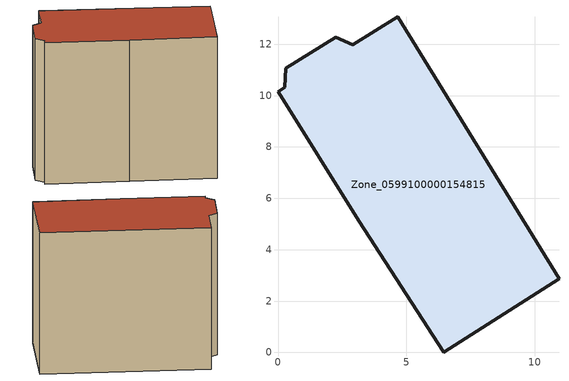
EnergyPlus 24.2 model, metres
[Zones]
Zone_0599100000154815
 floor ground (C_G): 0.27,10.32 0.3,11.05 2.25,12.27 2.9,11.97 4.66,13.07 10.94,2.87 6.45,0 3.14,5.13 0,10.15 z0
 wall outside (C_F): 2.9,11.97 2.25,12.27 0.3,11.05 0.27,10.32 0,10.15 3.14,5.13 6.45,0 10.94,2.87 4.66,13.07 2.9,11.97 z0:10.76
 roof outside (C_R): 10.94,2.87 4.66,13.07 2.9,11.97 2.25,12.27 0.3,11.05 0.27,10.32 0,10.15 3.14,5.13 6.45,0 z10.76
[BUILDING]
Pand.0599100000154815: North Axis=0; Terrain=City; Loads Convergence Tolerance Value=0.04; Temperature Convergence Tolerance Value=0.4; Solar Distribution=FullExterior; Maximum Number of Warmup Days=25; Minimum Number of Warmup Days=1
[Site:Location]
Rotterdam.The.Hague.AP_ZH_NLD Design_Conditions: Latitude=51.96; Longitude=4.45; Time Zone=1; Elevation=-4.5
[SITE:GROUNDTEMPERATURE:BUILDINGSURFACE]
18, 18, 18, 18, 18, 18, 18, 18, 18, 18, 18, 18
[MATERIAL] Thermal Absorptance=0.9; Solar Absorptance=0.7; Visible Absorptance=0.7
Name | Roughness | Thickness | Conductivity | Density | Specific Heat
G.TI.1946 | MediumSmooth | 0.15 | 1 | 540 | 1210
F.TI.1946 | Rough | 0.3 | 0.857143 | 1920 | 840
R.TI.1946 | MediumRough | 0.2 | 0.1 | 1500 | 1000
[CONSTRUCTION]
C_G: G.TI.1946
C_F: F.TI.1946
C_R: R.TI.1946
[ZONE]
Zone_0599100000154815: Type=1; Multiplier=1; Ceiling Height=Autocalculate; Volume=Autocalculate; Floor Area=autocalculate; Part of Total Floor Area=Yes
[ZONEINFILTRATION:DESIGNFLOWRATE]
Infil_Zone_0599100000154815: Zone or ZoneList or Space or SpaceList=Zone_0599100000154815; Schedule=AlwaysOn; Design Flow Rate Calculation Method=Flow/Area; Flow Rate per Floor Area=0.003; Constant Term Coefficient=1; Temperature Term Coefficient=0; Velocity Term Coefficient=0; Velocity Squared Term Coefficient=0
[HVACTEMPLATE:ZONE:IDEALLOADSAIRSYSTEM]
Zone_0599100000154815: Maximum Heating Supply Air Temperature=50; Minimum Cooling Supply Air Temperature=13; Maximum Heating Supply Air Humidity Ratio=0.0156; Minimum Cooling Supply Air Humidity Ratio=0.0077; Heating Limit=NoLimit; Cooling Limit=NoLimit; Dehumidification Control Type=ConstantSensibleHeatRatio; Cooling Sensible Heat Ratio=0.7; Dehumidification Setpoint=60; Humidification Control Type=None; Humidification Setpoint=30; Outdoor Air Method=None; Outdoor Air Flow Rate per Person=0.00944; Outdoor Air Flow Rate per Zone Floor Area=0; Outdoor Air Flow Rate per Zone=0; Demand Controlled Ventilation Type=None; Outdoor Air Economizer Type=NoEconomizer; Heat Recovery Type=None; Sensible Heat Recovery Effectiveness=0.7; Latent Heat Recovery Effectiveness=0.65
[ZONECONTROL:THERMOSTAT]
ThermostatControl_Zone_0599100000154815: Zone or ZoneList=Zone_0599100000154815; Control Type Schedule=DualSetpointControlType; Control 1=Thermostat_Zone_0599100000154815; Temperature Difference Between Cutout And Setpoint=0
[THERMOSTATSETPOINT:DUALSETPOINT]
Thermostat_Zone_0599100000154815: Heating Setpoint Temperature Schedule=HeatingSetpoint_Zone_0599100000154815; Cooling Setpoint Temperature Schedule=CoolingSetpoint_Zone_0599100000154815
[SCHEDULE:COMPACT]
HeatingSetpoint_Zone_0599100000154815: Through: 12/31, For: AllDays, Until: 24:00, 21
CoolingSetpoint_Zone_0599100000154815: Through: 12/31, For: AllDays, Until: 24:00, 24
DualSetpointControlType: Through: 12/31, For: AllDays, Until: 24:00, 4
AlwaysOn: Through: 12/31, For: AllDays, Until: 24:00, 1
